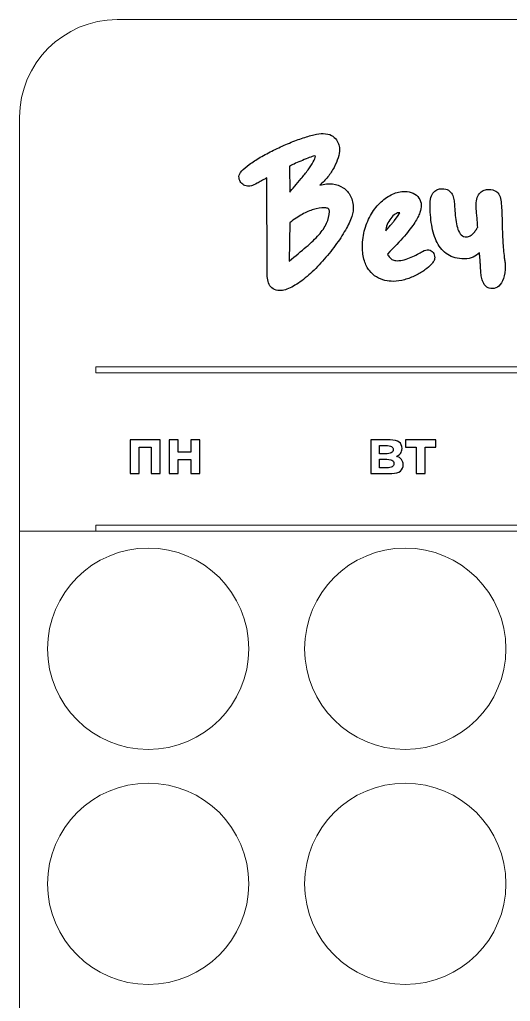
# Model space of a CAD drawing. Header units: millimetres. Extents: x -676 to 660, y -238 to 366.
# Drawn here: x -326.8 to -262.6, y 237.3 to 365.7 of the extents above; entities that cross this region are included whole.
import ezdxf

# ---------------------------------------------------------------- set-up
doc = ezdxf.new("R2010")
doc.units = ezdxf.units.MM
doc.header["$MEASUREMENT"] = 0
doc.layers.add('layer 1', color=7, linetype='Continuous')

msp = doc.modelspace()

# ---------------------------------------------------------------- linework, layer by layer
at = {"layer": 'layer 1', "color": 250, "lineweight": 20}
msp.add_lwpolyline([(-326.8446, 145.0088), (-91.4206, 145.0088), (-91.4206, 298.7686), (-326.8446, 298.7686), (-326.8446, 145.0088)], close=True, dxfattribs=at)
for centre in [(-310.0287, 283.3926), (-276.3967, 283.3926), (-310.0287, 252.6406), (-276.3967, 252.6406)]:
    msp.add_ellipse(centre, major_axis=(0, 13.1651), ratio=1, dxfattribs=at)
at = {"layer": 'layer 1', "color": 254, "lineweight": 20}
msp.add_open_spline([(-314.0978, 365.6892), (-314.0978, 365.6892), (-94.2157, 365.6892), (-94.2157, 365.6892), (-94.2157, 365.6892), (-92.6821, 365.6892), (-91.4274, 364.4345), (-91.4274, 362.9009), (-91.4274, 362.9009), (-91.4274, 362.9009), (-91.4274, 133.0603), (-91.4274, 133.0603), (-91.4274, 133.0603), (-91.4274, 131.5267), (-92.6821, 130.272), (-94.2157, 130.272), (-94.2157, 130.272), (-94.2157, 130.272), (-324.0563, 130.272), (-324.0563, 130.272), (-324.0563, 130.272), (-325.5899, 130.272), (-326.8446, 131.5267), (-326.8446, 133.0603), (-326.8446, 133.0603), (-326.8446, 133.0603), (-326.8446, 352.9424), (-326.8446, 352.9424), (-326.8446, 352.9424), (-326.8446, 359.9532), (-321.1086, 365.6892), (-314.0978, 365.6892)], degree=3, knots=[0, 0, 0, 0, 0.11111111, 0.11111111, 0.11111111, 0.11111111, 0.22222222, 0.22222222, 0.22222222, 0.22222222, 0.33333333, 0.33333333, 0.33333333, 0.33333333, 0.44444444, 0.44444444, 0.44444444, 0.44444444, 0.55555556, 0.55555556, 0.55555556, 0.55555556, 0.66666667, 0.66666667, 0.66666667, 0.66666667, 0.77777778, 0.77777778, 0.77777778, 0.77777778, 1, 1, 1, 1], dxfattribs=at)
at = {"layer": 'layer 1', "color": 250}
for points, knots in [([(-294.4759, 332.744), (-294.48, 332.4481), (-294.4597, 332.1522), (-294.4192, 331.8604), (-294.4192, 331.8604), (-294.3787, 331.5685), (-294.3016, 331.297), (-294.1881, 331.0538), (-294.1881, 331.0538), (-294.0746, 330.8106), (-293.9044, 330.6119), (-293.6855, 330.466), (-293.6855, 330.466), (-293.4666, 330.3201), (-293.1788, 330.2431), (-292.8222, 330.239), (-292.8222, 330.239), (-292.3479, 330.2471), (-291.825, 330.3971), (-291.2535, 330.693), (-291.2535, 330.693), (-290.682, 330.9889), (-290.0902, 331.3902), (-289.4781, 331.8969), (-289.4781, 331.8969), (-288.862, 332.4035), (-288.254, 332.9751), (-287.6541, 333.6155), (-287.6541, 333.6155), (-287.0501, 334.2559), (-286.4827, 334.9207), (-285.9476, 335.6138), (-285.9476, 335.6138), (-285.4126, 336.3069), (-284.9383, 336.992), (-284.5249, 337.6608), (-284.5249, 337.6608), (-284.1114, 338.3296), (-283.7872, 338.9457), (-283.5521, 339.5132), (-283.5521, 339.5132), (-283.317, 340.0806), (-283.1954, 340.5549), (-283.1913, 340.94), (-283.1913, 340.94), (-283.1954, 341.5804), (-283.3129, 342.1317), (-283.548, 342.5937), (-283.548, 342.5937), (-283.7791, 343.0599), (-284.0993, 343.4287), (-284.5046, 343.6963), (-284.5046, 343.6963), (-284.9099, 343.9678), (-285.3761, 344.134), (-285.899, 344.1908), (-285.899, 344.1908), (-286.4259, 344.2516), (-286.9812, 344.1989), (-287.569, 344.0286), (-287.569, 344.0286), (-287.192, 344.3529), (-286.8434, 344.7177), (-286.5313, 345.119), (-286.5313, 345.119), (-286.2151, 345.5162), (-285.9436, 345.9297), (-285.7125, 346.3593), (-285.7125, 346.3593), (-285.4855, 346.7849), (-285.3072, 347.1984), (-285.1815, 347.6078), (-285.1815, 347.6078), (-285.0559, 348.0131), (-284.991, 348.386), (-284.991, 348.7225), (-284.991, 348.7225), (-284.987, 348.8765), (-285.0194, 349.0629), (-285.0802, 349.2899), (-285.0802, 349.2899), (-285.141, 349.521), (-285.2504, 349.748), (-285.4045, 349.9749), (-285.4045, 349.9749), (-285.5585, 350.2019), (-285.7774, 350.3924), (-286.0571, 350.5505), (-286.0571, 350.5505), (-286.3367, 350.7046), (-286.6975, 350.7816), (-287.1312, 350.7897), (-287.1312, 350.7897), (-287.4676, 350.7856), (-287.877, 350.7289), (-288.3675, 350.6154), (-288.3675, 350.6154), (-288.8539, 350.5019), (-289.3889, 350.3438), (-289.9726, 350.1452), (-289.9726, 350.1452), (-290.5523, 349.9425), (-291.1562, 349.7115), (-291.7804, 349.448), (-291.7804, 349.448), (-292.4047, 349.1845), (-293.0248, 348.9008), (-293.6328, 348.6009), (-293.6328, 348.6009), (-294.2449, 348.3009), (-294.8205, 347.9928), (-295.3596, 347.6767), (-295.3596, 347.6767), (-295.9027, 347.3605), (-296.381, 347.0525), (-296.7985, 346.7485), (-296.7985, 346.7485), (-297.216, 346.4445), (-297.5443, 346.1567), (-297.7835, 345.8891), (-297.7835, 345.8891), (-298.0226, 345.6176), (-298.1442, 345.3825), (-298.1483, 345.1717), (-298.1483, 345.1717), (-298.1483, 344.9244), (-298.0916, 344.7056), (-297.9821, 344.515), (-297.9821, 344.515), (-297.8727, 344.3205), (-297.7227, 344.1665), (-297.5281, 344.053), (-297.5281, 344.053), (-297.3376, 343.9435), (-297.1106, 343.8868), (-296.8593, 343.8827), (-296.8593, 343.8827), (-296.7904, 343.8787), (-296.6729, 343.903), (-296.5067, 343.9557), (-296.5067, 343.9557), (-296.3405, 344.0084), (-296.0973, 344.1178), (-295.7771, 344.2799), (-295.7771, 344.2799), (-295.4569, 344.4421), (-295.0312, 344.6812), (-294.5003, 345.0014), (-294.5003, 345.0014), (-294.5003, 345.0014), (-294.4759, 332.744), (-294.4759, 332.744)], [0, 0, 0, 0, 0.02564103, 0.02564103, 0.02564103, 0.02564103, 0.05128205, 0.05128205, 0.05128205, 0.05128205, 0.07692308, 0.07692308, 0.07692308, 0.07692308, 0.1025641, 0.1025641, 0.1025641, 0.1025641, 0.12820513, 0.12820513, 0.12820513, 0.12820513, 0.15384615, 0.15384615, 0.15384615, 0.15384615, 0.17948718, 0.17948718, 0.17948718, 0.17948718, 0.20512821, 0.20512821, 0.20512821, 0.20512821, 0.23076923, 0.23076923, 0.23076923, 0.23076923, 0.25641026, 0.25641026, 0.25641026, 0.25641026, 0.28205128, 0.28205128, 0.28205128, 0.28205128, 0.30769231, 0.30769231, 0.30769231, 0.30769231, 0.33333333, 0.33333333, 0.33333333, 0.33333333, 0.35897436, 0.35897436, 0.35897436, 0.35897436, 0.38461538, 0.38461538, 0.38461538, 0.38461538, 0.41025641, 0.41025641, 0.41025641, 0.41025641, 0.43589744, 0.43589744, 0.43589744, 0.43589744, 0.46153846, 0.46153846, 0.46153846, 0.46153846, 0.48717949, 0.48717949, 0.48717949, 0.48717949, 0.51282051, 0.51282051, 0.51282051, 0.51282051, 0.53846154, 0.53846154, 0.53846154, 0.53846154, 0.56410256, 0.56410256, 0.56410256, 0.56410256, 0.58974359, 0.58974359, 0.58974359, 0.58974359, 0.61538462, 0.61538462, 0.61538462, 0.61538462, 0.64102564, 0.64102564, 0.64102564, 0.64102564, 0.66666667, 0.66666667, 0.66666667, 0.66666667, 0.69230769, 0.69230769, 0.69230769, 0.69230769, 0.71794872, 0.71794872, 0.71794872, 0.71794872, 0.74358974, 0.74358974, 0.74358974, 0.74358974, 0.76923077, 0.76923077, 0.76923077, 0.76923077, 0.79487179, 0.79487179, 0.79487179, 0.79487179, 0.82051282, 0.82051282, 0.82051282, 0.82051282, 0.84615385, 0.84615385, 0.84615385, 0.84615385, 0.87179487, 0.87179487, 0.87179487, 0.87179487, 0.8974359, 0.8974359, 0.8974359, 0.8974359, 0.92307692, 0.92307692, 0.92307692, 0.92307692, 0.94871795, 0.94871795, 0.94871795, 0.94871795, 1, 1, 1, 1]), ([(-291.5332, 346.5336), (-291.3994, 346.5944), (-291.2008, 346.6836), (-290.9373, 346.8012), (-290.9373, 346.8012), (-290.6739, 346.9228), (-290.3861, 347.0484), (-290.0699, 347.1822), (-290.0699, 347.1822), (-289.7537, 347.32), (-289.4497, 347.4456), (-289.1619, 347.5591), (-289.1619, 347.5591), (-288.8701, 347.6726), (-288.631, 347.7577), (-288.4445, 347.8104), (-288.4445, 347.8104), (-288.258, 347.8631), (-288.1608, 347.8672), (-288.1527, 347.8226), (-288.1527, 347.8226), (-288.1567, 347.6321), (-288.2499, 347.3808), (-288.4283, 347.0687), (-288.4283, 347.0687), (-288.6066, 346.7566), (-288.8377, 346.412), (-289.1174, 346.0391), (-289.1174, 346.0391), (-289.393, 345.6621), (-289.6889, 345.2892), (-289.9969, 344.9123), (-289.9969, 344.9123), (-290.305, 344.5394), (-290.5928, 344.1948), (-290.8563, 343.8827), (-290.8563, 343.8827), (-291.1238, 343.5706), (-291.3346, 343.3193), (-291.4845, 343.1288), (-291.4845, 343.1288), (-291.4845, 343.1288), (-291.5332, 346.5336), (-291.5332, 346.5336)], [0, 0, 0, 0, 0.08333333, 0.08333333, 0.08333333, 0.08333333, 0.16666667, 0.16666667, 0.16666667, 0.16666667, 0.25, 0.25, 0.25, 0.25, 0.33333333, 0.33333333, 0.33333333, 0.33333333, 0.41666667, 0.41666667, 0.41666667, 0.41666667, 0.5, 0.5, 0.5, 0.5, 0.58333333, 0.58333333, 0.58333333, 0.58333333, 0.66666667, 0.66666667, 0.66666667, 0.66666667, 0.75, 0.75, 0.75, 0.75, 0.83333333, 0.83333333, 0.83333333, 0.83333333, 1, 1, 1, 1]), ([(-272.9767, 333.6925), (-272.8632, 333.8141), (-272.7619, 333.9479), (-272.6768, 334.0897), (-272.6768, 334.0897), (-272.5876, 334.2357), (-272.543, 334.3856), (-272.539, 334.5437), (-272.539, 334.5437), (-272.543, 334.8153), (-272.616, 335.0463), (-272.7538, 335.2328), (-272.7538, 335.2328), (-272.8957, 335.4192), (-273.0862, 335.5327), (-273.3294, 335.5733), (-273.3294, 335.5733), (-273.5685, 335.6098), (-273.8401, 335.5449), (-274.1441, 335.3706), (-274.1441, 335.3706), (-274.3387, 335.2571), (-274.5657, 335.1315), (-274.8129, 334.9977), (-274.8129, 334.9977), (-275.0642, 334.8599), (-275.3358, 334.7261), (-275.6236, 334.6005), (-275.6236, 334.6005), (-275.9114, 334.4708), (-276.2113, 334.3654), (-276.5194, 334.2843), (-276.5194, 334.2843), (-276.8315, 334.1992), (-277.1396, 334.1586), (-277.4517, 334.1546), (-277.4517, 334.1546), (-277.6827, 334.1546), (-277.8773, 334.1911), (-278.0273, 334.2559), (-278.0273, 334.2559), (-278.1813, 334.3248), (-278.315, 334.4262), (-278.4245, 334.5559), (-278.4245, 334.5559), (-278.5339, 334.6856), (-278.6393, 334.8437), (-278.7407, 335.0301), (-278.7407, 335.0301), (-277.8327, 335.9138), (-277.0909, 336.6961), (-276.5113, 337.3689), (-276.5113, 337.3689), (-275.9276, 338.0458), (-275.4777, 338.6336), (-275.1575, 339.1362), (-275.1575, 339.1362), (-274.8413, 339.6388), (-274.6184, 340.0766), (-274.4927, 340.4454), (-274.4927, 340.4454), (-274.3671, 340.8102), (-274.3103, 341.1305), (-274.3144, 341.402), (-274.3144, 341.402), (-274.3184, 341.7628), (-274.4157, 342.079), (-274.6103, 342.3505), (-274.6103, 342.3505), (-274.8008, 342.6221), (-275.0602, 342.8369), (-275.3804, 342.991), (-275.3804, 342.991), (-275.7047, 343.145), (-276.0614, 343.222), (-276.4545, 343.2261), (-276.4545, 343.2261), (-276.9936, 343.222), (-277.5287, 343.1004), (-278.0597, 342.8613), (-278.0597, 342.8613), (-278.5907, 342.6181), (-279.0892, 342.2776), (-279.5635, 341.8398), (-279.5635, 341.8398), (-280.0337, 341.398), (-280.4512, 340.8792), (-280.82, 340.2793), (-280.82, 340.2793), (-281.1848, 339.6794), (-281.4686, 339.0187), (-281.6794, 338.2931), (-281.6794, 338.2931), (-281.8901, 337.5716), (-281.9955, 336.8096), (-281.9996, 336.0029), (-281.9996, 336.0029), (-281.9955, 335.2895), (-281.9145, 334.6734), (-281.7483, 334.1586), (-281.7483, 334.1586), (-281.5861, 333.6398), (-281.3672, 333.2061), (-281.0916, 332.8575), (-281.0916, 332.8575), (-280.8119, 332.5089), (-280.4998, 332.2333), (-280.1512, 332.0266), (-280.1512, 332.0266), (-279.8026, 331.8198), (-279.4378, 331.6739), (-279.0649, 331.5847), (-279.0649, 331.5847), (-278.688, 331.4956), (-278.3232, 331.451), (-277.9624, 331.455), (-277.9624, 331.455), (-277.476, 331.4591), (-276.9855, 331.5321), (-276.491, 331.6699), (-276.491, 331.6699), (-275.9925, 331.8117), (-275.5142, 331.9941), (-275.0602, 332.2171), (-275.0602, 332.2171), (-274.6021, 332.4441), (-274.1968, 332.6832), (-273.8361, 332.9426), (-273.8361, 332.9426), (-273.4753, 333.202), (-273.1875, 333.4493), (-272.9767, 333.6925)], [0, 0, 0, 0, 0.02941176, 0.02941176, 0.02941176, 0.02941176, 0.05882353, 0.05882353, 0.05882353, 0.05882353, 0.08823529, 0.08823529, 0.08823529, 0.08823529, 0.11764706, 0.11764706, 0.11764706, 0.11764706, 0.14705882, 0.14705882, 0.14705882, 0.14705882, 0.17647059, 0.17647059, 0.17647059, 0.17647059, 0.20588235, 0.20588235, 0.20588235, 0.20588235, 0.23529412, 0.23529412, 0.23529412, 0.23529412, 0.26470588, 0.26470588, 0.26470588, 0.26470588, 0.29411765, 0.29411765, 0.29411765, 0.29411765, 0.32352941, 0.32352941, 0.32352941, 0.32352941, 0.35294118, 0.35294118, 0.35294118, 0.35294118, 0.38235294, 0.38235294, 0.38235294, 0.38235294, 0.41176471, 0.41176471, 0.41176471, 0.41176471, 0.44117647, 0.44117647, 0.44117647, 0.44117647, 0.47058824, 0.47058824, 0.47058824, 0.47058824, 0.5, 0.5, 0.5, 0.5, 0.52941176, 0.52941176, 0.52941176, 0.52941176, 0.55882353, 0.55882353, 0.55882353, 0.55882353, 0.58823529, 0.58823529, 0.58823529, 0.58823529, 0.61764706, 0.61764706, 0.61764706, 0.61764706, 0.64705882, 0.64705882, 0.64705882, 0.64705882, 0.67647059, 0.67647059, 0.67647059, 0.67647059, 0.70588235, 0.70588235, 0.70588235, 0.70588235, 0.73529412, 0.73529412, 0.73529412, 0.73529412, 0.76470588, 0.76470588, 0.76470588, 0.76470588, 0.79411765, 0.79411765, 0.79411765, 0.79411765, 0.82352941, 0.82352941, 0.82352941, 0.82352941, 0.85294118, 0.85294118, 0.85294118, 0.85294118, 0.88235294, 0.88235294, 0.88235294, 0.88235294, 0.91176471, 0.91176471, 0.91176471, 0.91176471, 0.94117647, 0.94117647, 0.94117647, 0.94117647, 1, 1, 1, 1]), ([(-266.5319, 333.0602), (-266.5237, 332.9062), (-266.5116, 332.7197), (-266.4913, 332.5049), (-266.4913, 332.5049), (-266.4711, 332.29), (-266.4305, 332.0671), (-266.3778, 331.8361), (-266.3778, 331.8361), (-266.3251, 331.605), (-266.2481, 331.3902), (-266.1387, 331.1875), (-266.1387, 331.1875), (-266.0333, 330.9889), (-265.8874, 330.8268), (-265.709, 330.7011), (-265.709, 330.7011), (-265.5266, 330.5755), (-265.2996, 330.5106), (-265.024, 330.5065), (-265.024, 330.5065), (-264.6957, 330.5065), (-264.4038, 330.616), (-264.1485, 330.8389), (-264.1485, 330.8389), (-263.8931, 331.0578), (-263.6945, 331.3902), (-263.5486, 331.828), (-263.5486, 331.828), (-263.3986, 332.2698), (-263.3256, 332.817), (-263.3216, 333.4736), (-263.3216, 333.4736), (-263.3216, 333.656), (-263.3378, 333.8344), (-263.3621, 334.0087), (-263.3621, 334.0087), (-263.3905, 334.183), (-263.4148, 334.3613), (-263.4432, 334.5437), (-263.4432, 334.5437), (-263.4918, 334.9085), (-263.5283, 335.2693), (-263.5567, 335.626), (-263.5567, 335.626), (-263.5891, 335.9827), (-263.6134, 336.3434), (-263.6377, 336.7082), (-263.6377, 336.7082), (-263.658, 337.0649), (-263.6702, 337.373), (-263.6823, 337.6324), (-263.6823, 337.6324), (-263.6904, 337.8918), (-263.6985, 338.131), (-263.7026, 338.3498), (-263.7026, 338.3498), (-263.7066, 338.5647), (-263.7148, 338.7836), (-263.7188, 339.0065), (-263.7188, 339.0065), (-263.7229, 339.2294), (-263.731, 339.4807), (-263.7391, 339.7645), (-263.7391, 339.7645), (-263.7512, 340.0442), (-263.7634, 340.3806), (-263.7837, 340.7697), (-263.7837, 340.7697), (-263.7958, 341.1548), (-263.8242, 341.5115), (-263.8566, 341.8398), (-263.8566, 341.8398), (-263.8931, 342.1641), (-263.962, 342.4519), (-264.0674, 342.6951), (-264.0674, 342.6951), (-264.1728, 342.9383), (-264.339, 343.1288), (-264.5619, 343.2625), (-264.5619, 343.2625), (-264.7889, 343.4004), (-265.0929, 343.4652), (-265.4861, 343.4693), (-265.4861, 343.4693), (-265.6725, 343.4693), (-265.859, 343.4409), (-266.0536, 343.376), (-266.0536, 343.376), (-266.2441, 343.3112), (-266.4224, 343.2017), (-266.5845, 343.0518), (-266.5845, 343.0518), (-266.7507, 342.8977), (-266.8845, 342.687), (-266.9858, 342.4235), (-266.9858, 342.4235), (-267.0831, 342.156), (-267.1358, 341.8276), (-267.1399, 341.4264), (-267.1399, 341.4264), (-267.1358, 341.1832), (-267.1236, 340.94), (-267.0953, 340.6968), (-267.0953, 340.6968), (-267.071, 340.4536), (-267.0426, 340.2103), (-267.0183, 339.9671), (-267.0183, 339.9671), (-266.9939, 339.7239), (-266.9737, 339.4848), (-266.9615, 339.2497), (-266.9615, 339.2497), (-266.9453, 339.0146), (-266.9331, 338.7755), (-266.921, 338.5322), (-266.921, 338.5322), (-266.9818, 338.4188), (-267.0588, 338.2931), (-267.1561, 338.1512), (-267.1561, 338.1512), (-267.2493, 338.0094), (-267.3628, 337.8715), (-267.4844, 337.7378), (-267.4844, 337.7378), (-267.6101, 337.6), (-267.7479, 337.4905), (-267.8978, 337.4054), (-267.8978, 337.4054), (-268.0478, 337.3162), (-268.21, 337.2716), (-268.3802, 337.2676), (-268.3802, 337.2676), (-268.6558, 337.2716), (-268.8828, 337.3608), (-269.0652, 337.5392), (-269.0652, 337.5392), (-269.2476, 337.7175), (-269.3935, 337.9526), (-269.4989, 338.2526), (-269.4989, 338.2526), (-269.6084, 338.5485), (-269.6935, 338.8808), (-269.7502, 339.2497), (-269.7502, 339.2497), (-269.811, 339.6145), (-269.8516, 339.9915), (-269.884, 340.3725), (-269.884, 340.3725), (-269.9124, 340.7576), (-269.9367, 341.1264), (-269.961, 341.475), (-269.961, 341.475), (-269.9772, 341.6979), (-270.0056, 341.929), (-270.0461, 342.1722), (-270.0461, 342.1722), (-270.0867, 342.4113), (-270.1596, 342.6383), (-270.265, 342.8491), (-270.265, 342.8491), (-270.3704, 343.0599), (-270.5285, 343.2301), (-270.7393, 343.3639), (-270.7393, 343.3639), (-270.95, 343.4936), (-271.2338, 343.5625), (-271.5905, 343.5666), (-271.5905, 343.5666), (-271.7121, 343.5706), (-271.858, 343.5503), (-272.0282, 343.5057), (-272.0282, 343.5057), (-272.2025, 343.4612), (-272.3728, 343.372), (-272.543, 343.2382), (-272.543, 343.2382), (-272.7133, 343.1045), (-272.8551, 342.9058), (-272.9686, 342.6424), (-272.9686, 342.6424), (-273.0821, 342.3789), (-273.1429, 342.0303), (-273.147, 341.5966), (-273.147, 341.5966), (-273.151, 340.6035), (-273.0821, 339.6753), (-272.9403, 338.8079), (-272.9403, 338.8079), (-272.7984, 337.9445), (-272.5592, 337.1784), (-272.2228, 336.5218), (-272.2228, 336.5218), (-271.8864, 335.8611), (-271.4283, 335.3422), (-270.8487, 334.9693), (-270.8487, 334.9693), (-270.2691, 334.5964), (-269.5435, 334.4059), (-268.672, 334.3978), (-268.672, 334.3978), (-268.2262, 334.4059), (-267.8411, 334.4829), (-267.5209, 334.6369), (-267.5209, 334.6369), (-267.1966, 334.7869), (-266.9169, 334.9774), (-266.6778, 335.2004), (-266.6778, 335.2004), (-266.6697, 334.9815), (-266.6616, 334.8234), (-266.6535, 334.718), (-266.6535, 334.718), (-266.6453, 334.6167), (-266.6413, 334.5437), (-266.6332, 334.4991), (-266.6332, 334.4991), (-266.6291, 334.4505), (-266.6251, 334.4019), (-266.617, 334.3492), (-266.617, 334.3492), (-266.6089, 334.2924), (-266.6008, 334.2073), (-266.5927, 334.0857), (-266.5927, 334.0857), (-266.5845, 333.9641), (-266.5724, 333.7736), (-266.5562, 333.5223), (-266.5562, 333.5223), (-266.5562, 333.5223), (-266.5319, 333.0602), (-266.5319, 333.0602)], [0, 0, 0, 0, 0.01694915, 0.01694915, 0.01694915, 0.01694915, 0.03389831, 0.03389831, 0.03389831, 0.03389831, 0.05084746, 0.05084746, 0.05084746, 0.05084746, 0.06779661, 0.06779661, 0.06779661, 0.06779661, 0.08474576, 0.08474576, 0.08474576, 0.08474576, 0.10169492, 0.10169492, 0.10169492, 0.10169492, 0.11864407, 0.11864407, 0.11864407, 0.11864407, 0.13559322, 0.13559322, 0.13559322, 0.13559322, 0.15254237, 0.15254237, 0.15254237, 0.15254237, 0.16949153, 0.16949153, 0.16949153, 0.16949153, 0.18644068, 0.18644068, 0.18644068, 0.18644068, 0.20338983, 0.20338983, 0.20338983, 0.20338983, 0.22033898, 0.22033898, 0.22033898, 0.22033898, 0.23728814, 0.23728814, 0.23728814, 0.23728814, 0.25423729, 0.25423729, 0.25423729, 0.25423729, 0.27118644, 0.27118644, 0.27118644, 0.27118644, 0.28813559, 0.28813559, 0.28813559, 0.28813559, 0.30508475, 0.30508475, 0.30508475, 0.30508475, 0.3220339, 0.3220339, 0.3220339, 0.3220339, 0.33898305, 0.33898305, 0.33898305, 0.33898305, 0.3559322, 0.3559322, 0.3559322, 0.3559322, 0.37288136, 0.37288136, 0.37288136, 0.37288136, 0.38983051, 0.38983051, 0.38983051, 0.38983051, 0.40677966, 0.40677966, 0.40677966, 0.40677966, 0.42372881, 0.42372881, 0.42372881, 0.42372881, 0.44067797, 0.44067797, 0.44067797, 0.44067797, 0.45762712, 0.45762712, 0.45762712, 0.45762712, 0.47457627, 0.47457627, 0.47457627, 0.47457627, 0.49152542, 0.49152542, 0.49152542, 0.49152542, 0.50847458, 0.50847458, 0.50847458, 0.50847458, 0.52542373, 0.52542373, 0.52542373, 0.52542373, 0.54237288, 0.54237288, 0.54237288, 0.54237288, 0.55932203, 0.55932203, 0.55932203, 0.55932203, 0.57627119, 0.57627119, 0.57627119, 0.57627119, 0.59322034, 0.59322034, 0.59322034, 0.59322034, 0.61016949, 0.61016949, 0.61016949, 0.61016949, 0.62711864, 0.62711864, 0.62711864, 0.62711864, 0.6440678, 0.6440678, 0.6440678, 0.6440678, 0.66101695, 0.66101695, 0.66101695, 0.66101695, 0.6779661, 0.6779661, 0.6779661, 0.6779661, 0.69491525, 0.69491525, 0.69491525, 0.69491525, 0.71186441, 0.71186441, 0.71186441, 0.71186441, 0.72881356, 0.72881356, 0.72881356, 0.72881356, 0.74576271, 0.74576271, 0.74576271, 0.74576271, 0.76271186, 0.76271186, 0.76271186, 0.76271186, 0.77966102, 0.77966102, 0.77966102, 0.77966102, 0.79661017, 0.79661017, 0.79661017, 0.79661017, 0.81355932, 0.81355932, 0.81355932, 0.81355932, 0.83050847, 0.83050847, 0.83050847, 0.83050847, 0.84745763, 0.84745763, 0.84745763, 0.84745763, 0.86440678, 0.86440678, 0.86440678, 0.86440678, 0.88135593, 0.88135593, 0.88135593, 0.88135593, 0.89830508, 0.89830508, 0.89830508, 0.89830508, 0.91525424, 0.91525424, 0.91525424, 0.91525424, 0.93220339, 0.93220339, 0.93220339, 0.93220339, 0.94915254, 0.94915254, 0.94915254, 0.94915254, 0.96610169, 0.96610169, 0.96610169, 0.96610169, 1, 1, 1, 1]), ([(-291.5089, 339.1159), (-290.9373, 339.5618), (-290.3942, 339.9266), (-289.8794, 340.2144), (-289.8794, 340.2144), (-289.3687, 340.5022), (-288.8742, 340.717), (-288.3959, 340.8548), (-288.3959, 340.8548), (-287.9135, 340.9927), (-287.4352, 341.0616), (-286.961, 341.0616), (-286.961, 341.0616), (-286.738, 341.0575), (-286.584, 341.0291), (-286.4948, 340.9683), (-286.4948, 340.9683), (-286.4056, 340.9116), (-286.353, 340.8467), (-286.3408, 340.7738), (-286.3408, 340.7738), (-286.3286, 340.7008), (-286.3246, 340.6441), (-286.3286, 340.5995), (-286.3286, 340.5995), (-286.3286, 340.0563), (-286.4462, 339.5375), (-286.6813, 339.043), (-286.6813, 339.043), (-286.9164, 338.5444), (-287.2569, 338.0458), (-287.7068, 337.5432), (-287.7068, 337.5432), (-288.1567, 337.0406), (-288.7039, 336.5096), (-289.3565, 335.9502), (-289.3565, 335.9502), (-290.0051, 335.3909), (-290.7468, 334.7748), (-291.5818, 334.106), (-291.5818, 334.106), (-291.5818, 334.106), (-291.5089, 339.1159), (-291.5089, 339.1159)], [0, 0, 0, 0, 0.08333333, 0.08333333, 0.08333333, 0.08333333, 0.16666667, 0.16666667, 0.16666667, 0.16666667, 0.25, 0.25, 0.25, 0.25, 0.33333333, 0.33333333, 0.33333333, 0.33333333, 0.41666667, 0.41666667, 0.41666667, 0.41666667, 0.5, 0.5, 0.5, 0.5, 0.58333333, 0.58333333, 0.58333333, 0.58333333, 0.66666667, 0.66666667, 0.66666667, 0.66666667, 0.75, 0.75, 0.75, 0.75, 0.83333333, 0.83333333, 0.83333333, 0.83333333, 1, 1, 1, 1]), ([(-277.8408, 339.3591), (-277.934, 339.2416), (-278.0313, 339.1281), (-278.1245, 339.0187), (-278.1245, 339.0187), (-278.2178, 338.9092), (-278.3313, 338.7836), (-278.4569, 338.6376), (-278.4569, 338.6376), (-278.5826, 338.4917), (-278.7447, 338.3012), (-278.9352, 338.0702), (-278.9352, 338.0702), (-278.9312, 338.3296), (-278.8704, 338.6012), (-278.7569, 338.8849), (-278.7569, 338.8849), (-278.6393, 339.1686), (-278.4893, 339.4362), (-278.3029, 339.6794), (-278.3029, 339.6794), (-278.1164, 339.9226), (-277.9178, 340.1131), (-277.703, 340.2549), (-277.703, 340.2549), (-277.4922, 340.3968), (-277.2855, 340.4536), (-277.0869, 340.4292), (-277.0869, 340.4292), (-277.0869, 340.4292), (-277.403, 339.9185), (-277.403, 339.9185), (-277.403, 339.9185), (-277.403, 339.9185), (-277.8408, 339.3591), (-277.8408, 339.3591)], [0, 0, 0, 0, 0.1, 0.1, 0.1, 0.1, 0.2, 0.2, 0.2, 0.2, 0.3, 0.3, 0.3, 0.3, 0.4, 0.4, 0.4, 0.4, 0.5, 0.5, 0.5, 0.5, 0.6, 0.6, 0.6, 0.6, 0.7, 0.7, 0.7, 0.7, 0.8, 0.8, 0.8, 0.8, 1, 1, 1, 1]), ([(-312.3785, 310.7132), (-312.3785, 310.7132), (-308.4753, 310.7132), (-308.4753, 310.7132), (-308.4753, 310.7132), (-308.4753, 310.7132), (-308.4753, 306.319), (-308.4753, 306.319), (-308.4753, 306.319), (-308.4753, 306.319), (-309.6353, 306.319), (-309.6353, 306.319), (-309.6353, 306.319), (-309.6353, 306.319), (-309.6353, 309.7734), (-309.6353, 309.7734), (-309.6353, 309.7734), (-309.6353, 309.7734), (-311.2186, 309.7734), (-311.2186, 309.7734), (-311.2186, 309.7734), (-311.2186, 309.7734), (-311.2186, 306.319), (-311.2186, 306.319), (-311.2186, 306.319), (-311.2186, 306.319), (-312.3785, 306.319), (-312.3785, 306.319), (-312.3785, 306.319), (-312.3785, 306.319), (-312.3785, 310.7132), (-312.3785, 310.7132)], [0, 0, 0, 0, 0.11111111, 0.11111111, 0.11111111, 0.11111111, 0.22222222, 0.22222222, 0.22222222, 0.22222222, 0.33333333, 0.33333333, 0.33333333, 0.33333333, 0.44444444, 0.44444444, 0.44444444, 0.44444444, 0.55555556, 0.55555556, 0.55555556, 0.55555556, 0.66666667, 0.66666667, 0.66666667, 0.66666667, 0.77777778, 0.77777778, 0.77777778, 0.77777778, 1, 1, 1, 1]), ([(-307.2646, 310.7132), (-307.2646, 310.7132), (-306.1047, 310.7132), (-306.1047, 310.7132), (-306.1047, 310.7132), (-306.1047, 310.7132), (-306.1047, 309.1045), (-306.1047, 309.1045), (-306.1047, 309.1045), (-306.1047, 309.1045), (-304.4283, 309.1045), (-304.4283, 309.1045), (-304.4283, 309.1045), (-304.4283, 309.1045), (-304.4283, 310.7132), (-304.4283, 310.7132), (-304.4283, 310.7132), (-304.4283, 310.7132), (-303.2683, 310.7132), (-303.2683, 310.7132), (-303.2683, 310.7132), (-303.2683, 310.7132), (-303.2683, 306.319), (-303.2683, 306.319), (-303.2683, 306.319), (-303.2683, 306.319), (-304.4283, 306.319), (-304.4283, 306.319), (-304.4283, 306.319), (-304.4283, 306.319), (-304.4283, 308.1647), (-304.4283, 308.1647), (-304.4283, 308.1647), (-304.4283, 308.1647), (-306.1047, 308.1647), (-306.1047, 308.1647), (-306.1047, 308.1647), (-306.1047, 308.1647), (-306.1047, 306.319), (-306.1047, 306.319), (-306.1047, 306.319), (-306.1047, 306.319), (-307.2646, 306.319), (-307.2646, 306.319), (-307.2646, 306.319), (-307.2646, 306.319), (-307.2646, 310.7132), (-307.2646, 310.7132)], [0, 0, 0, 0, 0.07692308, 0.07692308, 0.07692308, 0.07692308, 0.15384615, 0.15384615, 0.15384615, 0.15384615, 0.23076923, 0.23076923, 0.23076923, 0.23076923, 0.30769231, 0.30769231, 0.30769231, 0.30769231, 0.38461538, 0.38461538, 0.38461538, 0.38461538, 0.46153846, 0.46153846, 0.46153846, 0.46153846, 0.53846154, 0.53846154, 0.53846154, 0.53846154, 0.61538462, 0.61538462, 0.61538462, 0.61538462, 0.69230769, 0.69230769, 0.69230769, 0.69230769, 0.76923077, 0.76923077, 0.76923077, 0.76923077, 0.84615385, 0.84615385, 0.84615385, 0.84615385, 1, 1, 1, 1]), ([(-280.9207, 310.7132), (-280.9207, 310.7132), (-278.3751, 310.7132), (-278.3751, 310.7132), (-278.3751, 310.7132), (-277.853, 310.7132), (-277.4635, 310.6187), (-277.2038, 310.4282), (-277.2038, 310.4282), (-276.9442, 310.2377), (-276.8144, 309.9498), (-276.8144, 309.566), (-276.8144, 309.566), (-276.8144, 309.3204), (-276.8849, 309.106), (-277.0275, 308.9239), (-277.0275, 308.9239), (-277.1686, 308.7419), (-277.3478, 308.6205), (-277.5623, 308.5599), (-277.5623, 308.5599), (-277.2603, 308.4851), (-277.0345, 308.3468), (-276.8849, 308.1422), (-276.8849, 308.1422), (-276.7368, 307.9376), (-276.662, 307.7146), (-276.662, 307.4719), (-276.662, 307.4719), (-276.662, 307.1304), (-276.7876, 306.8524), (-277.0387, 306.6393), (-277.0387, 306.6393), (-277.2899, 306.4262), (-277.6611, 306.319), (-278.1521, 306.319), (-278.1521, 306.319), (-278.1521, 306.319), (-280.9207, 306.319), (-280.9207, 306.319), (-280.9207, 306.319), (-280.9207, 306.319), (-280.9207, 310.7132), (-280.9207, 310.7132)], [0, 0, 0, 0, 0.08333333, 0.08333333, 0.08333333, 0.08333333, 0.16666667, 0.16666667, 0.16666667, 0.16666667, 0.25, 0.25, 0.25, 0.25, 0.33333333, 0.33333333, 0.33333333, 0.33333333, 0.41666667, 0.41666667, 0.41666667, 0.41666667, 0.5, 0.5, 0.5, 0.5, 0.58333333, 0.58333333, 0.58333333, 0.58333333, 0.66666667, 0.66666667, 0.66666667, 0.66666667, 0.75, 0.75, 0.75, 0.75, 0.83333333, 0.83333333, 0.83333333, 0.83333333, 1, 1, 1, 1]), ([(-279.7608, 308.8844), (-279.7608, 308.8844), (-279.0073, 308.8844), (-279.0073, 308.8844), (-279.0073, 308.8844), (-278.6432, 308.8844), (-278.3807, 308.9296), (-278.2184, 309.0213), (-278.2184, 309.0213), (-278.0562, 309.113), (-277.9743, 309.2569), (-277.9743, 309.4531), (-277.9743, 309.4531), (-277.9743, 309.6394), (-278.0505, 309.7706), (-278.2015, 309.8496), (-278.2015, 309.8496), (-278.3525, 309.9286), (-278.6206, 309.9681), (-279.0073, 309.9681), (-279.0073, 309.9681), (-279.0073, 309.9681), (-279.7608, 309.9681), (-279.7608, 309.9681), (-279.7608, 309.9681), (-279.7608, 309.9681), (-279.7608, 308.8844), (-279.7608, 308.8844)], [0, 0, 0, 0, 0.125, 0.125, 0.125, 0.125, 0.25, 0.25, 0.25, 0.25, 0.375, 0.375, 0.375, 0.375, 0.5, 0.5, 0.5, 0.5, 0.625, 0.625, 0.625, 0.625, 0.75, 0.75, 0.75, 0.75, 1, 1, 1, 1]), ([(-276.3614, 310.7132), (-276.3614, 310.7132), (-272.3906, 310.7132), (-272.3906, 310.7132), (-272.3906, 310.7132), (-272.3906, 310.7132), (-272.3906, 309.7734), (-272.3906, 309.7734), (-272.3906, 309.7734), (-272.3906, 309.7734), (-273.796, 309.7734), (-273.796, 309.7734), (-273.796, 309.7734), (-273.796, 309.7734), (-273.796, 306.319), (-273.796, 306.319), (-273.796, 306.319), (-273.796, 306.319), (-274.956, 306.319), (-274.956, 306.319), (-274.956, 306.319), (-274.956, 306.319), (-274.956, 309.7734), (-274.956, 309.7734), (-274.956, 309.7734), (-274.956, 309.7734), (-276.3614, 309.7734), (-276.3614, 309.7734), (-276.3614, 309.7734), (-276.3614, 309.7734), (-276.3614, 310.7132), (-276.3614, 310.7132)], [0, 0, 0, 0, 0.11111111, 0.11111111, 0.11111111, 0.11111111, 0.22222222, 0.22222222, 0.22222222, 0.22222222, 0.33333333, 0.33333333, 0.33333333, 0.33333333, 0.44444444, 0.44444444, 0.44444444, 0.44444444, 0.55555556, 0.55555556, 0.55555556, 0.55555556, 0.66666667, 0.66666667, 0.66666667, 0.66666667, 0.77777778, 0.77777778, 0.77777778, 0.77777778, 1, 1, 1, 1]), ([(-279.7608, 307.0641), (-279.7608, 307.0641), (-278.8379, 307.0641), (-278.8379, 307.0641), (-278.8379, 307.0641), (-278.5049, 307.0641), (-278.2622, 307.1036), (-278.1098, 307.184), (-278.1098, 307.184), (-277.9574, 307.2644), (-277.8812, 307.407), (-277.8812, 307.6144), (-277.8812, 307.6144), (-277.8812, 307.8303), (-277.9687, 307.9785), (-278.1437, 308.0589), (-278.1437, 308.0589), (-278.3172, 308.1408), (-278.6573, 308.1817), (-279.1625, 308.1817), (-279.1625, 308.1817), (-279.1625, 308.1817), (-279.7608, 308.1817), (-279.7608, 308.1817), (-279.7608, 308.1817), (-279.7608, 308.1817), (-279.7608, 307.0641), (-279.7608, 307.0641)], [0, 0, 0, 0, 0.125, 0.125, 0.125, 0.125, 0.25, 0.25, 0.25, 0.25, 0.375, 0.375, 0.375, 0.375, 0.5, 0.5, 0.5, 0.5, 0.625, 0.625, 0.625, 0.625, 0.75, 0.75, 0.75, 0.75, 1, 1, 1, 1])]:
    msp.add_open_spline(points, degree=3, knots=knots, dxfattribs=at)
at = {"layer": 'layer 1', "color": 250, "lineweight": 20}
for points in [[(-316.8862, 320.2787), (-316.8862, 320.2787), (-97.8009, 320.2787), (-97.8009, 320.2787), (-97.8009, 320.2787), (-97.8009, 320.2787), (-97.8009, 319.4821), (-97.8009, 319.4821), (-97.8009, 319.4821), (-97.8009, 319.4821), (-316.8862, 319.4821), (-316.8862, 319.4821), (-316.8862, 319.4821), (-316.8862, 319.4821), (-316.8862, 320.2787), (-316.8862, 320.2787)], [(-316.8862, 299.5652), (-316.8862, 299.5652), (-97.8009, 299.5652), (-97.8009, 299.5652), (-97.8009, 299.5652), (-97.8009, 299.5652), (-97.8009, 298.7686), (-97.8009, 298.7686), (-97.8009, 298.7686), (-97.8009, 298.7686), (-316.8862, 298.7686), (-316.8862, 298.7686), (-316.8862, 298.7686), (-316.8862, 298.7686), (-316.8862, 299.5652), (-316.8862, 299.5652)]]:
    msp.add_open_spline(points, degree=3, knots=[0, 0, 0, 0, 0.2, 0.2, 0.2, 0.2, 0.4, 0.4, 0.4, 0.4, 0.6, 0.6, 0.6, 0.6, 1, 1, 1, 1], dxfattribs=at)

doc.saveas('drawing.dxf')
